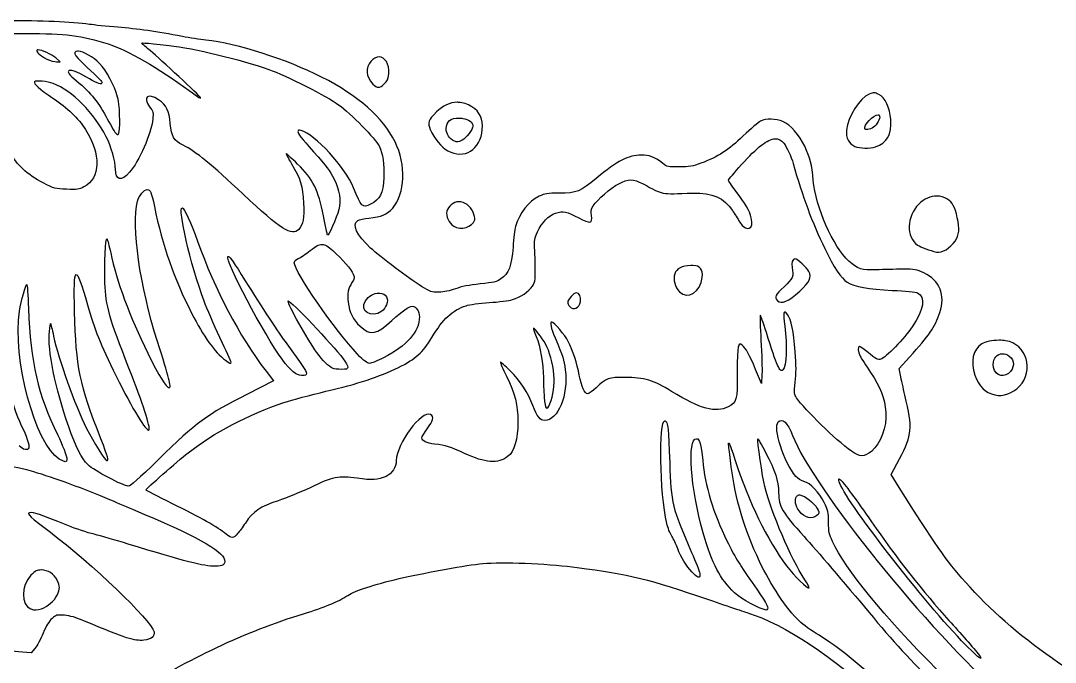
# Model space of a CAD drawing. Extents: x 61 to 2916, y 182 to 2969.
# Drawn here: x 1449 to 2087, y 1071 to 1467 of the extents above; entities that cross this region are included whole.
import ezdxf

# ---------------------------------------------------------------- set-up
doc = ezdxf.new("R2010")
doc.units = 0
doc.layers.add('Layer_1', color=7, linetype='CONTINUOUS')

msp = doc.modelspace()

# ---------------------------------------------------------------- linework, layer by layer
at = {"layer": 'Layer_1', "color": 7}
for points in [[(1459.372483, 1448.929285), (1459.372483, 1448.933027)], [(1464.817344, 1443.261024), (1464.817344, 1443.25252)], [(1470.817373, 1441.515217), (1473.06738, 1441.543564), (1470.281198, 1444.005972)], [(1484.247059, 1448.107518), (1484.247059, 1448.108227)], [(1975.296514, 1422.402984), (1975.296514, 1422.403097)], [(1717.907978, 1416.543356), (1717.907978, 1416.543725)], [(1914.146183, 1394.058422), (1914.144908, 1394.056835)], [(1576.898765, 1321.452968), (1576.898765, 1321.453082)], [(1863.478802, 1315.790264), (1863.478802, 1315.78998)], [(1669.682027, 1298.879905), (1669.682226, 1298.88257)], [(1613.768806, 1293.992932), (1613.768947, 1293.992932)], [(1671.44008, 1287.632789), (1671.448584, 1287.632789)], [(1991.540588, 1248.12618), (1990.689568, 1252.403532), (1997.058725, 1259.376215)], [(1906.070621, 1248.736538), (1905.821455, 1243.111534), (1902.146155, 1251.736566)], [(1600.041877, 1250.613022), (1604.585857, 1244.615942), (1588.298187, 1236.362987)], [(1846.211078, 1220.069591), (1846.211106, 1220.069392)], [(1990.753999, 1178.975064), (1985.851152, 1186.850103), (1990.928274, 1196.611889)], [(1953.597857, 1184.144), (1953.597744, 1184.144)], [(1928.860932, 1174.311916), (1928.86079, 1174.308996)], [(1461.415617, 1127.983313), (1461.411592, 1127.983228)], [(1454.923663, 1103.990485), (1454.932167, 1103.990485)], [(1457.487438, 1079.593293), (1455.180341, 1076.795404), (1449.871685, 1077.199739)]]:
    msp.add_lwpolyline(points, dxfattribs=at)
for points in [[(1669.79068, 1444.514991)], [(1719.078435, 1406.852352)], [(1977.69449, 1408.879669)], [(1914.144908, 1394.056835)], [(1526.805344, 1362.733958)], [(1718.937751, 1355.231024)], [(2013.842488, 1358.727599)], [(1634.546427, 1328.89303)], [(1926.427693, 1319.983824)], [(1452.412981, 1304.233802)], [(1791.482912, 1298.983767)], [(1765.11127, 1277.233604)], [(2052.327006, 1269.708616)], [(2054.429101, 1261.433749)], [(1865.711177, 1208.983398)], [(1928.86079, 1174.308996)]]:
    msp.add_lwpolyline(points, close=True, dxfattribs=at)
for points in [[(1491.064914, 1464.636645), (1480.115833, 1466.171695), (1460.916066, 1466.916444), (1440.362127, 1466.836847)], [(1508.689945, 1462.874453), (1501.883685, 1463.438833), (1493.952264, 1464.231884), (1491.064914, 1464.636645)], [(1548.44008, 1457.135128), (1532.504786, 1460.177733), (1520.767332, 1461.87297), (1508.689945, 1462.874453)], [(1390.562688, 1455.693224), (1414.129185, 1458.090775), (1430.759366, 1459.002088), (1451.687876, 1459.038995)], [(1451.687876, 1459.038995), (1476.463608, 1459.083216), (1486.304621, 1457.841694), (1502.688046, 1452.602402)], [(1562.927433, 1454.93056), (1559.290599, 1455.316669), (1552.771432, 1456.308032), (1548.44008, 1457.135128)], [(1502.688046, 1452.602402), (1514.247229, 1448.906324), (1534.140835, 1437.451683), (1552.563199, 1423.886982)], [(1523.370281, 1452.791417), (1522.639479, 1453.472868), (1523.811807, 1453.390266), (1540.188174, 1451.610755)], [(1528.81656, 1448.228388), (1526.201903, 1450.382697), (1523.751259, 1452.436206), (1523.370281, 1452.791417)], [(1540.188174, 1451.610755), (1555.442329, 1449.953332), (1584.149783, 1443.073994), (1601.688358, 1436.872904)], [(1634.315346, 1432.128769), (1612.762078, 1443.084964), (1582.024501, 1452.903244), (1562.927433, 1454.93056)], [(1458.719152, 1448.76153), (1457.829354, 1447.871732), (1460.904075, 1445.099213), (1464.817344, 1443.261024)], [(1459.372483, 1448.933027), (1459.063336, 1448.933027), (1458.837669, 1448.879735), (1458.719152, 1448.76153)], [(1470.281198, 1444.005972), (1467.807621, 1446.192596), (1461.536402, 1448.917351), (1459.372483, 1448.929285)], [(1464.817344, 1443.25252), (1466.879867, 1442.283891), (1469.579734, 1441.486871), (1470.817373, 1441.515217)], [(1483.710969, 1448.08555), (1480.127087, 1447.554392), (1481.398118, 1445.822418), (1493.91513, 1434.184177)], [(1484.247059, 1448.108227), (1484.052318, 1448.116731), (1483.872885, 1448.107774), (1483.710969, 1448.08555)], [(1497.350137, 1440.540153), (1493.580556, 1444.330001), (1487.169078, 1447.982198), (1484.247059, 1448.107518)], [(1559.597394, 1419.510049), (1559.210775, 1420.517145), (1534.743001, 1443.345724), (1528.81656, 1448.228388)], [(1669.79068, 1444.514962), (1668.165657, 1444.529136), (1666.405025, 1443.694386), (1664.77062, 1441.832897)], [(1675.765791, 1434.111638), (1676.284732, 1440.368004), (1673.365576, 1444.487041), (1669.79068, 1444.514991)], [(1508.430291, 1419.733448), (1506.445721, 1427.260023), (1501.704733, 1436.162908), (1497.350137, 1440.540153)], [(1601.688358, 1436.872904), (1612.307286, 1433.118404), (1637.814557, 1420.224495), (1644.858957, 1415.04955)], [(1664.77062, 1441.832897), (1661.109918, 1437.66363), (1661.571258, 1432.598046), (1666.049446, 1427.79668)], [(1468.781184, 1428.105742), (1465.042274, 1429.525365), (1458.170391, 1430.209793), (1457.216246, 1429.255648)], [(1479.35008, 1436.23349), (1476.934699, 1436.23349), (1477.797199, 1434.206089), (1481.480011, 1431.223692)], [(1491.054227, 1431.049389), (1484.932507, 1434.631259), (1481.313957, 1436.23349), (1479.35008, 1436.23349)], [(1481.480011, 1431.223692), (1490.752138, 1423.714437), (1496.200004, 1417.301938), (1501.129468, 1408.096709)], [(1498.942475, 1428.746657), (1498.942475, 1427.237516), (1496.200542, 1428.038136), (1491.054227, 1431.049389)], [(1493.91513, 1434.184177), (1496.679996, 1431.6134), (1498.942475, 1429.166441), (1498.942475, 1428.746657)], [(1679.633337, 1392.210114), (1672.116457, 1407.360237), (1657.209179, 1420.49135), (1634.315346, 1432.128769)], [(1673.045543, 1427.858192), (1675.041679, 1429.641785), (1675.478187, 1430.645139), (1675.765791, 1434.111638)], [(1457.216246, 1429.255648), (1456.295522, 1428.334952), (1460.533558, 1424.550433), (1468.467756, 1419.206826)], [(1501.494203, 1395.31511), (1494.091531, 1409.88668), (1480.270634, 1423.740147), (1468.781184, 1428.105742)], [(1552.563199, 1423.886982), (1558.991118, 1419.154243), (1559.967373, 1418.546805), (1559.597394, 1419.510049)], [(1666.049446, 1427.79668), (1668.487476, 1425.183667), (1670.066605, 1425.196479), (1673.045543, 1427.858192)], [(1468.467756, 1419.206826), (1477.707879, 1412.983313), (1484.117912, 1406.823014), (1488.653331, 1399.807867)], [(1509.766207, 1405.927234), (1509.732475, 1411.814529), (1509.277569, 1416.520055), (1508.430291, 1419.733448)], [(1533.808812, 1418.075969), (1527.11024, 1422.616774), (1523.733202, 1419.995597), (1528.249629, 1413.760519)], [(1540.986554, 1403.51826), (1540.26624, 1411.42105), (1538.579196, 1414.842195), (1533.808812, 1418.075969)], [(1972.273015, 1421.553495), (1966.336455, 1419.178026), (1958.990107, 1407.565353), (1958.222256, 1399.34202)], [(1975.296514, 1422.403097), (1974.525942, 1422.417271), (1973.714607, 1422.13012), (1972.273015, 1421.553495)], [(1978.075326, 1421.44643), (1976.796443, 1422.073739), (1976.067058, 1422.388754), (1975.296514, 1422.402984)], [(1985.529901, 1405.864844), (1985.054869, 1413.268423), (1982.081544, 1419.482326), (1978.075326, 1421.44643)], [(1528.249629, 1413.760519), (1530.437019, 1410.739287), (1530.590544, 1410.150615), (1530.181786, 1406.291261)], [(1644.858957, 1415.04955), (1652.293661, 1409.588333), (1667.77439, 1393.828929), (1669.781836, 1389.678399)], [(1717.907978, 1416.543725), (1713.516559, 1416.477677), (1709.155386, 1414.493135), (1705.251698, 1410.650648)], [(1718.786919, 1416.532017), (1718.493957, 1416.546191), (1718.200712, 1416.549025), (1717.907978, 1416.543356)], [(1727.111648, 1413.788355), (1724.41042, 1415.501365), (1721.598755, 1416.410354), (1718.786919, 1416.532017)], [(1733.498351, 1399.75656), (1734.015109, 1406.194344), (1731.956866, 1410.71559), (1727.111648, 1413.788355)], [(1501.129468, 1408.096709), (1503.776752, 1403.153582), (1506.452553, 1398.510162), (1507.07527, 1397.778311)], [(1507.07527, 1397.778311), (1509.295938, 1395.168473), (1509.817288, 1396.750579), (1509.766207, 1405.927234)], [(1530.181786, 1406.291261), (1529.221405, 1397.221188), (1521.635671, 1379.862217), (1515.792626, 1373.362921)], [(1705.251698, 1410.650648), (1700.065726, 1405.54569), (1699.528587, 1404.011632), (1701.426984, 1399.719964)], [(1711.193134, 1400.335283), (1711.193134, 1404.7053), (1714.018775, 1406.999726), (1719.078435, 1406.852352)], [(1719.078435, 1406.852267), (1719.801215, 1406.832425), (1720.568925, 1406.761558), (1721.381167, 1406.639952)], [(1721.381167, 1406.639952), (1725.055446, 1406.088923), (1727.693205, 1404.085814), (1727.693205, 1401.846976)], [(1905.215604, 1404.998261), (1903.895534, 1404.32333), (1899.09207, 1400.188873), (1894.541287, 1395.810721)], [(1918.941257, 1404.664282), (1914.800932, 1406.539151), (1908.527926, 1406.691996), (1905.215604, 1404.998261)], [(1932.397362, 1389.40939), (1929.029254, 1396.5102), (1923.76221, 1402.48072), (1918.941257, 1404.664282)], [(1969.579243, 1400.216539), (1968.266061, 1402.341283), (1975.000094, 1409.058904), (1977.69449, 1408.879669)], [(1978.387337, 1408.58957), (1979.384001, 1407.593189), (1977.923899, 1403.943146), (1975.696399, 1401.864437)], [(1976.018671, 1389.086466), (1983.209623, 1391.494279), (1986.122344, 1396.631778), (1985.529901, 1405.864844)], [(1977.69449, 1408.879669), (1977.973137, 1408.859826), (1978.20847, 1408.76855), (1978.387337, 1408.58957)], [(1488.653331, 1399.807867), (1498.400574, 1384.729574), (1497.988387, 1369.681016), (1487.68215, 1364.36431)], [(1548.972882, 1390.053395), (1543.089556, 1393.001436), (1541.737454, 1395.280243), (1540.986554, 1403.51826)], [(1621.750938, 1399.135487), (1620.206363, 1399.512723), (1619.688415, 1399.362543), (1619.688415, 1398.53488)], [(1619.688415, 1398.53488), (1619.688415, 1397.121493), (1621.511693, 1394.770091), (1629.431179, 1385.97668)], [(1654.080145, 1363.800384), (1649.002428, 1376.408389), (1630.066964, 1397.104712), (1621.750938, 1399.135487)], [(1701.426984, 1399.719964), (1703.901609, 1394.125774), (1708.092788, 1389.07286), (1712.221462, 1386.704705)], [(1715.98319, 1392.71953), (1713.314902, 1393.797492), (1711.193134, 1397.171241), (1711.193134, 1400.335283)], [(1712.221462, 1386.704705), (1722.194627, 1380.984683), (1732.499135, 1387.306133), (1733.498351, 1399.75656)], [(1727.693205, 1401.846976), (1727.693205, 1399.822494), (1723.578761, 1394.473557), (1720.994406, 1393.136961)], [(1958.222256, 1399.34202), (1957.77404, 1394.542921), (1959.613192, 1390.990532), (1963.396067, 1389.345837)], [(1975.696399, 1401.864437), (1973.662251, 1399.964992), (1970.294653, 1399.058838), (1969.579243, 1400.216539)], [(1507.18806, 1375.308203), (1507.18806, 1379.858702), (1504.438559, 1389.519091), (1501.494203, 1395.31511)], [(1678.192001, 1351.280848), (1685.988406, 1360.13801), (1686.622235, 1378.123865), (1679.633337, 1392.210114)], [(1720.994406, 1393.136961), (1718.494865, 1391.844415), (1718.2095, 1391.820037), (1715.98319, 1392.71953)], [(1894.541287, 1395.810721), (1885.470364, 1387.08452), (1878.737832, 1382.744579), (1868.398146, 1378.959153)], [(1893.44643, 1378.084265), (1903.073229, 1388.810796), (1909.494742, 1393.893729), (1914.146183, 1394.058422)], [(1914.144908, 1394.056835), (1916.259248, 1394.131953), (1918.008315, 1393.190649), (1919.52528, 1391.301494)], [(1585.938308, 1359.889212), (1566.265834, 1378.39979), (1556.779492, 1386.141005), (1548.972882, 1390.053395)], [(1629.431179, 1385.97668), (1637.65593, 1376.844585), (1639.333677, 1374.601778), (1642.091824, 1369.041632)], [(1669.781836, 1389.678399), (1672.202914, 1384.673249), (1673.163295, 1378.309705), (1672.717404, 1370.226631)], [(1919.52528, 1391.301494), (1921.432379, 1388.926677), (1924.089499, 1383.199144), (1925.311462, 1378.829779)], [(1937.688386, 1368.377075), (1936.813073, 1378.337485), (1935.871515, 1382.084331), (1932.397362, 1389.40939)], [(1963.396067, 1389.345837), (1966.354001, 1388.060633), (1972.569718, 1387.932025), (1976.018671, 1389.086466)], [(1462.567337, 1366.791625), (1453.214366, 1371.527737), (1444.747224, 1379.351384), (1443.429082, 1384.476694)], [(1612.406641, 1384.945433), (1612.254987, 1384.794062), (1613.804437, 1381.916094), (1615.849074, 1378.549942)], [(1619.528739, 1378.473746), (1615.763524, 1382.1855), (1612.556877, 1385.095726), (1612.406641, 1384.945433)], [(1831.565977, 1383.970368), (1823.439617, 1383.889864), (1817.00994, 1380.557643), (1803.845209, 1369.603177)], [(1844.582654, 1379.071944), (1839.516531, 1382.903801), (1836.550433, 1384.018586), (1831.565977, 1383.970368)], [(1855.082668, 1376.666626), (1848.018709, 1376.602279), (1847.772774, 1376.658122), (1844.582654, 1379.071944)], [(1868.398146, 1378.959153), (1863.310508, 1377.096444), (1861.132955, 1376.723319), (1855.082668, 1376.666626)], [(1515.792626, 1373.362921), (1510.574254, 1367.559249), (1507.18806, 1368.325314), (1507.18806, 1375.308203)], [(1615.849074, 1378.549942), (1621.248212, 1369.660153), (1622.745646, 1364.76513), (1623.228955, 1354.410732)], [(1635.483932, 1346.595703), (1632.368052, 1362.402927), (1628.995124, 1369.141525), (1619.528739, 1378.473746)], [(1885.326817, 1368.668223), (1885.460612, 1369.02108), (1889.115078, 1373.258294), (1893.44643, 1378.084265)], [(1925.311462, 1378.829779), (1930.965209, 1358.617586), (1937.014277, 1342.291677), (1944.751467, 1326.360351)], [(1477.032721, 1362.889212), (1470.044136, 1363.14178), (1469.46632, 1363.298196), (1462.567337, 1366.791625)], [(1642.091824, 1369.041632), (1645.454008, 1362.263944), (1646.41762, 1355.983795), (1644.959984, 1350.351563)], [(1672.717404, 1370.226631), (1672.151607, 1359.972296), (1670.54294, 1356.736566), (1664.458609, 1353.616774)], [(1803.845209, 1369.603177), (1794.145276, 1361.531498), (1791.551851, 1360.482987), (1781.081459, 1360.482987)], [(1801.943212, 1352.608941), (1804.392099, 1356.571277), (1812.539321, 1363.648248), (1817.737199, 1366.328669)], [(1817.737199, 1366.328669), (1823.693631, 1369.401123), (1826.707379, 1369.415069), (1832.40186, 1366.394716)], [(1832.40186, 1366.394716), (1845.86987, 1359.251103), (1842.672295, 1359.853949), (1863.446316, 1360.536846)], [(1889.878053, 1361.820009), (1887.241257, 1365.233812), (1885.193531, 1368.315251), (1885.326817, 1368.668223)], [(1959.746109, 1318.605926), (1949.846617, 1327.691249), (1939.140325, 1351.848516), (1937.688386, 1368.377075)], [(1487.68215, 1364.36431), (1484.698733, 1362.82427), (1483.479605, 1362.656799), (1477.032721, 1362.889212)], [(1520.827313, 1355.608941), (1521.669177, 1358.998365), (1524.802916, 1362.733958), (1526.805344, 1362.733958)], [(1526.805344, 1362.733958), (1528.675338, 1362.733958), (1529.309988, 1361.208149), (1531.172016, 1352.233944)], [(1620.215746, 1338.164051), (1616.114284, 1333.664915), (1609.050098, 1338.141374), (1585.938308, 1359.889212)], [(1664.458609, 1353.616774), (1659.637967, 1351.144926), (1658.876636, 1351.891178), (1654.080145, 1363.800384)], [(1781.081459, 1360.482987), (1773.577816, 1360.474483), (1772.13543, 1360.257632), (1768.599454, 1358.584591)], [(1863.446316, 1360.536846), (1875.259456, 1360.925193), (1882.847685, 1357.578827), (1887.819981, 1349.787722)], [(1899.471346, 1345.318549), (1898.354209, 1349.755634), (1895.795735, 1354.157909), (1889.878053, 1361.820009)], [(1533.104174, 1268.983682), (1522.110278, 1303.306247), (1516.924816, 1339.896989), (1520.827313, 1355.608941)], [(1623.228955, 1354.410732), (1623.667193, 1345.025446), (1622.951159, 1341.164873), (1620.215746, 1338.164051)], [(1718.937751, 1355.231024), (1715.958812, 1355.231024), (1712.222738, 1352.219913), (1711.579838, 1349.292508)], [(1727.788365, 1348.819404), (1726.084199, 1352.672522), (1722.557463, 1355.231024), (1718.937751, 1355.231024)], [(1768.599454, 1358.584591), (1762.11606, 1355.517466), (1756.415513, 1348.207714), (1753.989105, 1339.850585)], [(2002.832689, 1353.695832), (1995.267336, 1346.130422), (1994.895571, 1333.404836), (2002.095877, 1328.487277)], [(2013.842488, 1358.727599), (2010.040451, 1358.785426), (2006.219251, 1357.082394), (2002.832689, 1353.695832)], [(2020.569123, 1356.70462), (2018.398911, 1358.023414), (2016.123789, 1358.69296), (2013.842488, 1358.727599)], [(2026.567649, 1345.333006), (2024.976898, 1352.230032), (2023.582928, 1354.873178), (2020.569123, 1356.70462)], [(1531.172016, 1352.233944), (1536.251491, 1327.752138), (1543.108378, 1308.121333), (1554.148196, 1286.446118)], [(1561.845984, 1293.86268), (1553.413198, 1316.745684), (1545.314448, 1351.483923), (1548.413293, 1351.483923)], [(1548.413293, 1351.483923), (1549.491879, 1351.483923), (1553.865666, 1341.868378), (1557.794185, 1330.858863)], [(1644.959984, 1350.351563), (1643.652953, 1345.300237), (1638.392798, 1333.443302), (1637.972646, 1334.601514)], [(1663.565438, 1345.113802), (1671.128013, 1345.783092), (1674.665095, 1347.274036), (1678.192001, 1351.280848)], [(1711.579838, 1349.292508), (1710.912872, 1346.255743), (1712.875842, 1342.065698), (1715.835193, 1340.208999)], [(1728.848951, 1344.082073), (1729.086495, 1344.830648), (1728.609706, 1346.962989), (1727.788365, 1348.819404)], [(1767.554458, 1336.577665), (1770.370943, 1342.608109), (1774.283106, 1346.647095), (1778.741508, 1348.127919)], [(1778.741508, 1348.127919), (1783.385211, 1349.670282), (1785.669801, 1349.214583), (1793.014958, 1345.283229)], [(1800.854875, 1346.641114), (1800.444701, 1349.376584), (1800.654465, 1350.52357), (1801.943212, 1352.608941)], [(1887.819981, 1349.787722), (1889.057562, 1347.848592), (1891.08264, 1344.653737), (1892.319995, 1342.687593)], [(1637.972646, 1334.601514), (1637.822976, 1335.014041), (1636.70306, 1340.411932), (1635.483932, 1346.595703)], [(1664.580585, 1326.649429), (1655.837433, 1334.639413), (1652.81844, 1341.053584), (1656.627933, 1343.544934)], [(1656.627933, 1343.544934), (1657.556282, 1344.152145), (1660.678087, 1344.858711), (1663.565438, 1345.113802)], [(1715.835193, 1340.208999), (1720.314288, 1337.399034), (1727.396729, 1339.506912), (1728.848951, 1344.082073)], [(1793.014958, 1345.283229), (1800.115512, 1341.483035), (1801.589958, 1341.738862), (1800.854875, 1346.641114)], [(1892.319995, 1342.687593), (1896.419132, 1336.175853), (1901.319853, 1337.978494), (1899.471346, 1345.318549)], [(2025.288823, 1330.970179), (2027.792985, 1334.655514), (2028.137481, 1338.527879), (2026.567649, 1345.333006)], [(1753.989105, 1339.850585), (1753.510021, 1338.200873), (1752.812582, 1332.52734), (1752.439315, 1327.244168)], [(1765.815653, 1324.861782), (1765.607306, 1331.655315), (1765.771432, 1332.75998), (1767.554458, 1336.577665)], [(1500.635813, 1305.105345), (1500.212599, 1316.446515), (1501.018463, 1333.233594), (1501.938053, 1332.243138)], [(1501.938053, 1332.243138), (1502.262054, 1331.894248), (1503.27876, 1328.064885), (1504.198322, 1323.733845)], [(1557.794185, 1330.858863), (1568.514027, 1300.818355), (1583.354861, 1272.630323), (1600.041877, 1250.613022)], [(1627.380363, 1325.145956), (1630.653993, 1327.654937), (1632.643297, 1328.906693), (1634.546427, 1328.89303)], [(1634.546427, 1328.89303), (1636.449472, 1328.878856), (1638.265607, 1327.599945), (1641.192416, 1325.046347)], [(2002.095877, 1328.487277), (2004.019502, 1327.173727), (2009.589769, 1325.113698), (2013.819102, 1324.151361)], [(2013.819102, 1324.151361), (2017.038929, 1323.418688), (2022.271617, 1326.530288), (2025.288823, 1330.970179)], [(1504.198322, 1323.733845), (1507.995597, 1305.851171), (1515.752799, 1284.897291), (1527.104145, 1261.858636)], [(1576.569123, 1321.362259), (1576.656714, 1321.44985), (1576.76358, 1321.484433), (1576.898765, 1321.452968)], [(1576.898765, 1321.453082), (1577.844888, 1321.233396), (1580.189771, 1317.77027), (1587.211295, 1306.483781)], [(1619.906683, 1320.131793), (1621.262215, 1320.778377), (1624.625618, 1323.034677), (1627.380363, 1325.145956)], [(1641.192416, 1325.046347), (1647.119679, 1319.875086), (1652.623189, 1313.584137), (1653.907288, 1310.510635)], [(1695.985496, 1302.968696), (1688.323113, 1307.746194), (1670.839275, 1320.92989), (1664.580585, 1326.649429)], [(1752.439315, 1327.244168), (1751.607315, 1315.472499), (1749.815729, 1310.738484), (1744.983238, 1307.540484)], [(1764.446005, 1303.21276), (1766.465469, 1306.212675), (1766.412433, 1305.383992), (1765.815653, 1324.861782)], [(1944.751467, 1326.360351), (1950.468427, 1314.589674), (1954.910245, 1307.909471), (1958.554732, 1305.602005)], [(1481.926781, 1287.388045), (1481.141837, 1316.772103), (1482.534502, 1317.497123), (1489.921896, 1291.555526)], [(1610.021874, 1258.001691), (1599.012671, 1272.904293), (1574.51346, 1319.306568), (1576.569123, 1321.362259)], [(1617.44283, 1317.530203), (1617.44283, 1318.404694), (1618.396408, 1319.41179), (1619.906683, 1320.131793)], [(1656.343362, 1261.297658), (1643.203547, 1275.063251), (1617.44283, 1312.301399), (1617.44283, 1317.530203)], [(1862.182344, 1315.781476), (1856.528087, 1315.681413), (1853.326089, 1314.03961), (1852.214054, 1310.670594)], [(1863.478802, 1315.78998), (1863.089462, 1315.78998), (1862.660238, 1315.790122), (1862.182344, 1315.781476)], [(1868.088602, 1313.987027), (1866.930305, 1315.413765), (1866.203557, 1315.769032), (1863.478802, 1315.790264)], [(1926.427693, 1319.983824), (1924.849612, 1319.983824), (1924.082951, 1317.62987), (1924.665501, 1314.572723)], [(1934.982368, 1312.185008), (1933.871467, 1314.526433), (1927.88496, 1319.983824), (1926.427693, 1319.983824)], [(1976.691448, 1313.202111), (1967.487636, 1312.844944), (1965.243327, 1313.560836), (1959.746109, 1318.605926)], [(1653.907288, 1310.510635), (1654.861149, 1308.22732), (1654.800771, 1307.84107), (1653.085493, 1305.313409)], [(1852.214054, 1310.670594), (1851.073984, 1307.215462), (1852.358055, 1302.453724), (1855.196508, 1299.615413)], [(1869.179944, 1308.496783), (1869.527189, 1311.429205), (1869.320259, 1312.468502), (1868.088602, 1313.987027)], [(1924.665501, 1314.572723), (1925.706358, 1309.110003), (1925.211427, 1307.941275), (1919.649863, 1302.722081)], [(1929.311982, 1300.067739), (1935.474238, 1305.826113), (1936.728544, 1308.50557), (1934.982368, 1312.185008)], [(1992.816494, 1313.543432), (1988.279062, 1313.523589), (1981.022772, 1313.369384), (1976.691448, 1313.202111)], [(2006.022073, 1311.2407), (2001.389482, 1313.426502), (2000.52786, 1313.574556), (1992.816494, 1313.543432)], [(2015.791171, 1286.889004), (2019.449293, 1297.520972), (2015.791171, 1306.633791), (2006.022073, 1311.2407)], [(1447.977483, 1287.73376), (1448.996797, 1294.147166), (1451.708598, 1304.233802), (1452.412981, 1304.233802)], [(1452.412981, 1304.233774), (1452.71884, 1304.233774), (1453.207024, 1297.568055), (1453.496981, 1289.42123)], [(1515.480616, 1252.483611), (1503.412924, 1283.081978), (1501.159912, 1291.065018), (1500.635813, 1305.105345)], [(1587.211295, 1306.483781), (1597.341188, 1290.20093), (1607.852853, 1274.198369), (1612.800714, 1267.526187)], [(1653.085493, 1305.313409), (1650.770459, 1301.900145), (1650.114067, 1298.522002), (1650.738824, 1293.206429)], [(1706.677388, 1299.412026), (1702.08984, 1299.35505), (1701.431718, 1299.572751), (1695.985496, 1302.968696)], [(1732.099846, 1304.480389), (1725.348549, 1303.781391), (1720.638685, 1302.846891), (1716.935776, 1301.470099)], [(1744.983238, 1307.540484), (1742.320873, 1305.778717), (1740.53609, 1305.353774), (1732.099846, 1304.480389)], [(1752.104712, 1294.808973), (1757.065981, 1296.309355), (1762.112233, 1299.746005), (1764.446005, 1303.21276)], [(1855.196508, 1299.615413), (1860.313938, 1294.497699), (1868.108189, 1299.447885), (1869.179944, 1308.496783)], [(1919.649863, 1302.722081), (1914.290637, 1297.692553), (1913.586764, 1296.197642), (1915.621507, 1294.162983)], [(1958.554732, 1305.602005), (1963.034932, 1302.765139), (1971.916982, 1301.154205), (1986.482033, 1300.538008)], [(1661.401236, 1294.119131), (1663.349692, 1297.092655), (1666.780503, 1298.801839), (1669.682027, 1298.879905)], [(1669.682226, 1298.88257), (1669.875266, 1298.891074), (1670.065868, 1298.882796), (1670.253522, 1298.874066)], [(1670.253522, 1298.874066), (1672.058999, 1298.78364), (1673.593255, 1298.014769), (1674.328735, 1296.473142)], [(1674.328735, 1296.473142), (1675.179075, 1294.680194), (1675.179982, 1293.915489), (1674.328735, 1291.678692)], [(1716.935776, 1301.470099), (1713.280177, 1300.110655), (1710.004479, 1299.451712), (1706.677388, 1299.412026)], [(1791.482912, 1298.983767), (1789.864636, 1298.983767), (1786.19339, 1294.950337), (1786.19339, 1293.172753)], [(1794.056693, 1293.682509), (1794.649958, 1296.383368), (1793.387261, 1298.983767), (1791.482912, 1298.983767)], [(1915.621507, 1294.162983), (1918.059849, 1291.724868), (1922.373853, 1293.584345), (1929.311982, 1300.067739)], [(1986.482033, 1300.538008), (1994.466121, 1300.200032), (2001.089915, 1299.57791), (2002.027024, 1299.076092)], [(2002.027024, 1299.076092), (2007.162001, 1296.327922), (2005.985477, 1288.757183), (1998.73701, 1277.923701)], [(1489.921896, 1291.555526), (1494.364962, 1275.953587), (1497.570106, 1267.97446), (1507.580688, 1247.6086)], [(1571.618002, 1271.353822), (1567.864919, 1279.331673), (1563.468257, 1289.460773), (1561.845984, 1293.86268)], [(1613.692837, 1293.8889), (1613.692837, 1293.95183), (1613.718349, 1293.986979), (1613.768806, 1293.992932)], [(1631.446817, 1262.157352), (1625.229824, 1270.850103), (1613.692837, 1291.469551), (1613.692837, 1293.8889)], [(1613.768947, 1293.992932), (1615.347255, 1294.173783), (1640.708371, 1267.535939), (1647.630427, 1258.325381)], [(1650.738824, 1293.206429), (1651.464524, 1287.03309), (1653.874888, 1282.159326), (1658.064536, 1278.392382)], [(1671.448584, 1287.632789), (1665.048217, 1282.905748), (1657.322423, 1287.893861), (1661.401236, 1294.119131)], [(1674.328735, 1291.678692), (1673.771385, 1290.215131), (1672.471044, 1288.394263), (1671.44008, 1287.632789)], [(1677.740412, 1282.014958), (1684.268281, 1287.939669), (1688.300662, 1290.732314), (1690.351252, 1290.732314)], [(1690.351252, 1290.732314), (1692.686468, 1290.740818), (1694.693092, 1287.714683), (1694.693092, 1284.193191)], [(1702.390653, 1271.40357), (1709.283711, 1282.948268), (1714.934737, 1288.21653), (1723.480058, 1291.064819)], [(1723.480058, 1291.064819), (1725.514206, 1291.742812), (1731.843111, 1292.591451), (1737.730094, 1292.974923)], [(1737.730094, 1292.974923), (1743.55477, 1293.354483), (1750.023537, 1294.179651), (1752.104712, 1294.808973)], [(1786.19339, 1293.172753), (1786.19339, 1292.515057), (1786.751221, 1291.35917), (1787.434118, 1290.604811)], [(1787.434118, 1290.604811), (1789.850604, 1287.934283), (1793.128882, 1289.457825), (1794.056693, 1293.682509)], [(1472.506317, 1196.442943), (1457.714238, 1205.398184), (1443.373352, 1258.768976), (1447.977483, 1287.73376)], [(1453.496981, 1289.42123), (1454.687309, 1255.981093), (1459.276417, 1236.087203), (1471.536638, 1211.23349)], [(1498.1075, 1208.983483), (1484.911332, 1242.856217), (1482.849744, 1252.843244), (1481.926781, 1287.388045)], [(1554.148196, 1286.446118), (1561.514329, 1271.983455), (1568.371699, 1262.414171), (1574.990079, 1257.365992)], [(1694.693092, 1284.193191), (1694.693092, 1275.163994), (1686.817458, 1266.151749), (1672.582644, 1258.887974)], [(1904.926554, 1285.218542), (1904.72416, 1285.016148), (1904.954901, 1277.990542), (1905.439258, 1269.6062)], [(1908.770317, 1274.473926), (1906.858343, 1280.58547), (1905.127871, 1285.419775), (1904.926554, 1285.218542)], [(1921.822088, 1285.659473), (1919.425387, 1289.025625), (1918.968412, 1287.048992), (1920.134589, 1278.361655)], [(1926.568178, 1262.56472), (1925.578855, 1275.401453), (1924.139673, 1282.404666), (1921.822088, 1285.659473)], [(1997.058725, 1259.376215), (2009.329066, 1272.812223), (2012.601618, 1277.618011), (2015.791171, 1286.889004)], [(1466.38179, 1275.11847), (1466.661571, 1277.959927), (1466.998526, 1280.178045), (1467.128863, 1280.047707)], [(1467.128863, 1280.047707), (1467.259258, 1279.917313), (1468.085956, 1276.445457), (1468.967279, 1272.33379)], [(1658.064536, 1278.392382), (1664.596175, 1272.519857), (1667.96023, 1273.139144), (1677.740412, 1282.014958)], [(1765.11127, 1277.233604), (1764.823552, 1277.233604), (1765.5738, 1274.888041), (1766.778302, 1272.021695)], [(1772.495545, 1267.483583), (1770.298121, 1271.204946), (1765.732031, 1277.233604), (1765.11127, 1277.233604)], [(1776.369922, 1280.986658), (1775.038202, 1280.986658), (1775.768635, 1277.50318), (1778.413368, 1271.236609)], [(1786.518354, 1269.070082), (1784.744144, 1272.592764), (1777.59506, 1280.986658), (1776.369922, 1280.986658)], [(1920.134589, 1278.361655), (1921.744078, 1266.369932), (1921.192766, 1253.68386), (1918.965635, 1251.456729)], [(1998.73701, 1277.923701), (1994.168057, 1271.094479), (1982.183393, 1258.762796), (1979.44934, 1258.07647)], [(1478.310045, 1216.34287), (1469.895089, 1240.493844), (1465.233472, 1263.465233), (1466.38179, 1275.11847)], [(1468.967279, 1272.33379), (1472.107226, 1257.685712), (1481.902403, 1230.313834), (1489.355022, 1215.358508)], [(1578.442716, 1256.164778), (1578.442716, 1256.540087), (1575.371085, 1263.375686), (1571.618002, 1271.353822)], [(1681.746544, 1252.950875), (1692.363204, 1258.149462), (1696.89508, 1262.199758), (1702.390653, 1271.40357)], [(1766.778302, 1272.021695), (1769.218061, 1266.214876), (1771.188911, 1254.979156), (1771.188911, 1246.786749)], [(1778.413368, 1271.236609), (1783.39414, 1259.436225), (1783.884053, 1257.896923), (1784.6741, 1251.54021)], [(1918.965635, 1251.456729), (1917.073446, 1249.56454), (1915.331721, 1253.498077), (1908.770317, 1274.473926)], [(1540.312672, 1240.483583), (1541.825272, 1240.483583), (1540.292829, 1246.542855), (1533.104174, 1268.983682)], [(1612.800714, 1267.526187), (1622.196432, 1254.856557), (1624.942872, 1250.759517), (1624.942872, 1249.40597)], [(1777.665019, 1248.45962), (1777.153081, 1255.149944), (1774.913505, 1263.389463), (1772.495545, 1267.483583)], [(1793.319683, 1248.207733), (1792.004091, 1255.365519), (1789.407123, 1263.335037), (1786.518354, 1269.070082)], [(1893.891754, 1266.677945), (1891.225506, 1268.890677), (1890.821398, 1266.747111), (1890.821398, 1250.385967)], [(1902.146155, 1251.736566), (1898.296694, 1260.770639), (1895.999036, 1264.928964), (1893.891754, 1266.677945)], [(1905.439258, 1269.6062), (1905.922567, 1261.221831), (1906.209519, 1251.830308), (1906.070621, 1248.736538)], [(1966.127937, 1265.985156), (1965.039402, 1265.985156), (1965.337211, 1262.370007), (1966.631882, 1259.866497)], [(1970.724642, 1262.799146), (1968.571466, 1264.552125), (1966.503557, 1265.985156), (1966.127937, 1265.985156)], [(2041.640953, 1267.529022), (2036.296751, 1264.226309), (2034.570531, 1256.35453), (2037.414852, 1248.261846)], [(2052.327006, 1269.708673), (2048.142744, 1269.708673), (2043.833672, 1268.884271), (2041.640953, 1267.529022)], [(2056.387592, 1269.426001), (2055.103578, 1269.618474), (2053.721769, 1269.709183), (2052.327006, 1269.708616)], [(2064.968658, 1241.355069), (2074.288407, 1251.077339), (2069.269935, 1267.494156), (2056.387592, 1269.426001)], [(1527.104145, 1261.858636), (1534.328858, 1247.195563), (1538.476439, 1240.483583), (1540.312672, 1240.483583)], [(1622.033695, 1247.983597), (1618.698128, 1247.983597), (1615.375459, 1250.754925), (1610.021874, 1258.001691)], [(1641.432653, 1252.348766), (1638.515822, 1253.658405), (1635.185642, 1256.929483), (1631.446817, 1262.157352)], [(1647.630427, 1258.325381), (1649.177327, 1256.266854), (1650.442943, 1253.942579), (1650.442943, 1253.158826)], [(1663.901968, 1255.485113), (1662.37151, 1255.485113), (1660.566714, 1256.8733), (1656.343362, 1261.297658)], [(1672.582644, 1258.887974), (1668.913779, 1257.015657), (1665.007455, 1255.485113), (1663.901968, 1255.485113)], [(1926.599076, 1243.884941), (1927.224429, 1249.385815), (1927.216549, 1254.148942), (1926.568178, 1262.56472)], [(1966.631882, 1259.866497), (1967.284363, 1258.604169), (1970.175257, 1254.09823), (1973.056684, 1249.851322)], [(1979.44934, 1258.07647), (1977.269746, 1257.52941), (1977.05332, 1257.646623), (1970.724642, 1262.799146)], [(2048.694197, 1254.869823), (2048.694197, 1258.738021), (2051.35693, 1261.31047), (2054.429101, 1261.433749)], [(2054.429101, 1261.433749), (2055.825536, 1261.490159), (2057.305821, 1261.039562), (2058.659567, 1259.974781)], [(2058.659567, 1259.974781), (2062.199512, 1257.190016), (2061.979742, 1252.400272), (2058.168832, 1249.31356)], [(1527.887842, 1214.434184), (1529.001578, 1215.538565), (1523.993905, 1230.897433), (1515.480616, 1252.483611)], [(1574.990079, 1257.365992), (1577.623416, 1255.357639), (1578.442716, 1255.072331), (1578.442716, 1256.164778)], [(1636.923625, 1238.24378), (1656.67975, 1242.838755), (1670.06292, 1247.230032), (1681.746544, 1252.950875)], [(1646.505438, 1251.786258), (1644.340017, 1251.815455), (1642.057099, 1252.068022), (1641.432653, 1252.348766)], [(1650.442943, 1253.158826), (1650.442943, 1251.934227), (1649.892283, 1251.740875), (1646.505438, 1251.786258)], [(1744.65592, 1256.195534), (1744.471951, 1256.011849), (1746.154574, 1252.14898), (1748.395652, 1247.611548)], [(1750.633952, 1250.945527), (1747.529098, 1254.016876), (1744.840116, 1256.379815), (1744.65592, 1256.195534)], [(1784.6741, 1251.54021), (1786.64135, 1235.707813), (1780.322055, 1220.236467), (1771.888957, 1220.236467)], [(2058.168832, 1249.31356), (2054.00926, 1245.944034), (2048.694197, 1249.060709), (2048.694197, 1254.869823)], [(1507.580688, 1247.6086), (1517.460537, 1227.508376), (1526.379494, 1212.938082), (1527.887842, 1214.434184)], [(1624.942872, 1249.40597), (1624.942872, 1248.253966), (1624.389293, 1247.983597), (1622.033695, 1247.983597)], [(1748.395652, 1247.611548), (1753.674317, 1236.924305), (1755.437189, 1229.856292), (1755.437189, 1219.553797)], [(1764.739023, 1229.459101), (1761.665435, 1237.515756), (1756.950412, 1244.696815), (1750.633952, 1250.945527)], [(1771.188911, 1246.786749), (1771.188911, 1243.859401), (1771.413132, 1238.37494), (1771.679618, 1234.599208)], [(1775.149887, 1230.545964), (1777.26196, 1235.852154), (1778.147506, 1242.156142), (1777.665019, 1248.45962)], [(1798.604868, 1236.736509), (1796.630786, 1236.736509), (1794.62986, 1241.078577), (1793.319683, 1248.207733)], [(1821.821199, 1246.836639), (1811.459913, 1246.865269), (1810.041651, 1246.362203), (1803.677567, 1240.389841)], [(1850.32127, 1238.189638), (1839.360823, 1244.90125), (1833.082687, 1246.805429), (1821.821199, 1246.836639)], [(1890.821398, 1250.385967), (1890.821398, 1232.483167), (1890.52838, 1231.348795), (1885.224202, 1228.673986)], [(1973.056684, 1249.851322), (1979.125651, 1240.90606), (1981.876485, 1233.779539), (1982.478594, 1225.448433)], [(1994.271125, 1235.781911), (1993.237327, 1240.219903), (1992.008362, 1245.77404), (1991.540588, 1248.12618)], [(2037.414852, 1248.261846), (2039.913628, 1241.152504), (2043.760708, 1237.341595), (2049.819215, 1235.974696)], [(1441.975953, 1239.770185), (1443.032202, 1232.704242), (1445.916633, 1223.518515), (1449.051194, 1217.233519)], [(1803.677567, 1240.389841), (1801.536553, 1238.380978), (1799.254287, 1236.736509), (1798.604868, 1236.736509)], [(1927.373985, 1234.181777), (1925.832784, 1236.39757), (1925.797691, 1236.830847), (1926.599076, 1243.884941)], [(2049.819215, 1235.974696), (2054.796018, 1234.851577), (2060.767984, 1236.972721), (2064.968658, 1241.355069)], [(1588.298187, 1236.362987), (1563.335113, 1223.713908), (1557.625126, 1219.505495), (1533.603668, 1196.051789)], [(1611.070526, 1231.297488), (1616.020372, 1232.96228), (1627.653737, 1236.088054), (1636.923625, 1238.24378)], [(1771.679618, 1234.599208), (1772.218798, 1227.00378), (1773.257188, 1225.791398), (1775.149887, 1230.545964)], [(1885.224202, 1228.673986), (1877.38437, 1224.720805), (1868.247314, 1227.212155), (1850.32127, 1238.189638)], [(1961.210492, 1201.328159), (1951.460442, 1208.384408), (1932.537592, 1226.757505), (1927.373985, 1234.181777)], [(1990.928274, 1196.611889), (1998.7905, 1211.729413), (1999.081477, 1215.132898), (1994.271125, 1235.781911)], [(1552.009335, 1200.31888), (1567.794932, 1212.667741), (1589.451466, 1224.026599), (1611.070526, 1231.297488)], [(1701.598197, 1223.904425), (1696.06807, 1226.864088), (1680.445749, 1205.867007), (1680.445749, 1195.474597)], [(1771.888957, 1220.236467), (1769.180983, 1220.236467), (1767.362241, 1222.583079), (1764.739023, 1229.459101)], [(1699.570795, 1215.144605), (1703.15207, 1219.908866), (1703.803899, 1222.724075), (1701.598197, 1223.904425)], [(1755.437189, 1219.553797), (1755.42585, 1208.50403), (1753.289654, 1201.190139), (1749.120756, 1197.910699)], [(1847.344855, 1156.673845), (1842.979118, 1175.693527), (1842.256621, 1220.014627), (1846.211078, 1220.069591)], [(1846.211106, 1220.069392), (1846.274036, 1220.069392), (1846.337815, 1220.060888), (1846.403012, 1220.038778)], [(1846.403012, 1220.038778), (1847.973156, 1219.515501), (1848.462531, 1214.923077), (1849.142252, 1194.358537)], [(1926.967184, 1185.682651), (1919.549432, 1194.498172), (1912.6386, 1215.874075), (1916.090643, 1219.325806)], [(1916.090643, 1219.325806), (1918.715278, 1221.950724), (1921.857351, 1218.982671), (1924.947124, 1210.958614)], [(1982.478594, 1225.448433), (1983.14641, 1216.208026), (1979.497954, 1206.252265), (1973.589939, 1201.19493)], [(1449.051194, 1217.233519), (1452.106385, 1211.108085), (1454.209245, 1204.762683), (1453.659577, 1203.330644)], [(1490.254429, 1192.880406), (1486.228341, 1196.906494), (1482.595476, 1204.042765), (1478.310045, 1216.34287)], [(1489.355022, 1215.358508), (1493.607542, 1206.824525), (1500.779672, 1195.483441), (1501.924844, 1195.483441)], [(1696.195799, 1209.463957), (1696.195799, 1210.119896), (1697.714607, 1212.675394), (1699.570795, 1215.144605)], [(1471.536638, 1211.23349), (1474.35933, 1205.51089), (1477.192397, 1197.989786), (1477.192397, 1196.215887)], [(1501.924844, 1195.483441), (1503.21155, 1195.483441), (1502.803615, 1196.928831), (1498.1075, 1208.983483)], [(1704.07081, 1205.64066), (1699.131141, 1206.194552), (1696.195799, 1207.620298), (1696.195799, 1209.463957)], [(1869.822985, 1150.858211), (1861.939556, 1178.241853), (1859.764922, 1208.983398), (1865.711177, 1208.983398)], [(1865.711177, 1208.983398), (1867.635908, 1208.983398), (1868.594191, 1205.5474), (1869.46562, 1195.533161)], [(1885.526632, 1204.100139), (1884.932176, 1208.573025), (1886.105865, 1206.150133), (1889.341056, 1196.225128)], [(1907.730821, 1179.590383), (1906.362817, 1184.967354), (1903.015345, 1208.299793), (1903.53695, 1208.821426)], [(1903.53695, 1208.821426), (1903.666493, 1208.951253), (1905.785908, 1205.223654), (1908.246445, 1200.539132)], [(1924.947124, 1210.958614), (1937.257746, 1178.987962), (2008.683842, 1090.390181), (2054.691703, 1050.023027)], [(1453.659577, 1203.330644), (1452.951197, 1201.484943), (1450.164023, 1202.105279), (1447.801678, 1204.634358)], [(1525.945253, 1177.361749), (1525.945253, 1178.036964), (1545.153723, 1194.955968), (1552.009335, 1200.31888)], [(1722.608487, 1199.87503), (1713.893908, 1203.956309), (1710.961827, 1204.867933), (1704.07081, 1205.64066)], [(1887.099837, 1191.725114), (1886.453847, 1196.881379), (1885.744872, 1202.450143), (1885.526632, 1204.100139)], [(1908.246445, 1200.539132), (1914.283664, 1189.044891), (1916.210435, 1183.09807), (1916.329462, 1175.600068)], [(1973.589939, 1201.19493), (1969.316442, 1197.537999), (1966.404713, 1197.569123), (1961.210492, 1201.328159)], [(1378.8764, 1188.323103), (1415.23762, 1195.527095), (1432.693026, 1195.610802), (1456.595372, 1188.699602)], [(1477.192397, 1196.215887), (1477.192397, 1194.289144), (1475.965757, 1194.348672), (1472.506317, 1196.442943)], [(1533.603668, 1196.051789), (1521.239217, 1183.979817), (1516.422685, 1179.733391), (1515.09241, 1179.733391)], [(1680.445749, 1195.474597), (1680.445749, 1191.510021), (1677.72998, 1187.275358), (1674.209906, 1185.748046)], [(1749.120756, 1197.910699), (1743.383387, 1193.397617), (1735.135081, 1194.008655), (1722.608487, 1199.87503)], [(1849.142252, 1194.358537), (1849.990665, 1168.690456), (1850.454896, 1166.778311), (1862.596912, 1138.80713)], [(1869.46562, 1195.533161), (1870.791105, 1180.302845), (1876.099251, 1162.693999), (1884.398241, 1145.999329)], [(1889.341056, 1196.225128), (1898.013427, 1169.619911), (1909.026513, 1146.966457), (1921.274744, 1130.541334)], [(1456.595372, 1188.699602), (1468.509992, 1185.254618), (1488.741461, 1177.823203), (1503.438294, 1171.492002)], [(1515.09241, 1179.733391), (1511.934009, 1179.733391), (1493.80713, 1189.328017), (1490.254429, 1192.880406)], [(1904.547674, 1133.22493), (1894.874132, 1153.947105), (1889.630928, 1171.525139), (1887.099837, 1191.725114)], [(1656.278703, 1184.596638), (1645.16578, 1186.204114), (1640.986677, 1185.368259), (1627.195572, 1178.778283)], [(1674.209906, 1185.748046), (1669.081789, 1183.523466), (1665.356741, 1183.283314), (1656.278703, 1184.596638)], [(1931.834853, 1182.687045), (1930.123033, 1183.147931), (1928.001521, 1184.453233), (1926.967184, 1185.682651)], [(1944.501422, 1169.592755), (1941.320656, 1176.052621), (1935.983937, 1181.569936), (1931.834853, 1182.687045)], [(1953.751495, 1182.35831), (1953.432058, 1183.650175), (1953.33517, 1184.173027), (1953.597857, 1184.144)], [(1953.597744, 1184.144), (1953.75535, 1184.126993), (1954.041424, 1183.910425), (1954.486861, 1183.543394)], [(2031.570077, 1081.894579), (2006.804862, 1107.058658), (1956.223853, 1172.359066), (1953.751495, 1182.35831)], [(1954.486861, 1183.543394), (1956.297072, 1182.051487), (1964.576644, 1170.882891), (1973.71302, 1157.608232)], [(1541.975112, 1169.001928), (1533.158174, 1173.30122), (1525.945253, 1177.063317), (1525.945253, 1177.361749)], [(1627.195572, 1178.778283), (1621.626865, 1176.117336), (1612.764091, 1172.507743), (1607.50215, 1170.756777)], [(1932.480899, 1122.002787), (1923.785823, 1135.455746), (1911.954995, 1162.984126), (1907.730821, 1179.590383)], [(1916.329462, 1175.600068), (1916.464109, 1167.083405), (1918.501545, 1163.589977), (1932.070725, 1148.599983)], [(2031.601287, 1120.47488), (2019.722383, 1133.767171), (2012.132142, 1144.6381), (1990.753999, 1178.975064)], [(1503.438294, 1171.492002), (1506.119622, 1170.336908), (1512.532121, 1167.627233), (1517.68833, 1165.471507)], [(1575.366351, 1150.177156), (1570.436886, 1154.295654), (1559.561847, 1160.426474), (1541.975112, 1169.001928)], [(1607.50215, 1170.756777), (1596.358244, 1167.047858), (1592.110372, 1164.144917), (1587.30481, 1156.957934)], [(1929.11143, 1164.241097), (1926.678503, 1167.430934), (1925.936362, 1171.328017), (1927.390228, 1173.276218)], [(1927.390228, 1173.276218), (1927.8944, 1173.951688), (1928.259333, 1174.277928), (1928.860932, 1174.311916)], [(1928.86079, 1174.308996), (1928.94668, 1174.3175), (1929.037956, 1174.3175), (1929.134901, 1174.308996)], [(1929.134901, 1174.308996), (1929.598849, 1174.276114), (1930.198407, 1174.108586), (1931.055266, 1173.825546)], [(1931.055266, 1173.825546), (1934.144756, 1172.805892), (1939.721713, 1167.671908), (1940.789187, 1164.863615)], [(1947.139635, 1157.52237), (1947.073588, 1163.739363), (1946.825527, 1164.872771), (1944.501422, 1169.592755)], [(1454.149093, 1163.309403), (1451.909149, 1163.105874), (1455.006123, 1160.19253), (1466.984126, 1151.237572)], [(1477.857663, 1155.347878), (1459.23058, 1162.935427), (1457.272854, 1163.593123), (1454.149093, 1163.309403)], [(1517.68833, 1165.471507), (1556.40631, 1149.284722), (1572.91154, 1140.203311), (1574.401406, 1134.267261)], [(1939.91033, 1161.560364), (1936.801792, 1159.042907), (1932.205796, 1160.184196), (1929.11143, 1164.241097)], [(1940.789187, 1164.863615), (1941.421371, 1163.201374), (1941.279695, 1162.669309), (1939.91033, 1161.560364)], [(1587.30481, 1156.957934), (1585.614251, 1154.42945), (1583.518732, 1151.570956), (1582.649542, 1150.604877)], [(1850.387403, 1148.873527), (1849.30516, 1150.587955), (1847.936164, 1154.097739), (1847.344855, 1156.673845)], [(1949.556575, 1145.651262), (1947.495498, 1150.05572), (1947.204804, 1151.492521), (1947.139635, 1157.52237)], [(1973.71302, 1157.608232), (1988.3662, 1136.31717), (2006.02845, 1113.818374), (2021.407019, 1096.853618)], [(1466.984126, 1151.237572), (1492.286196, 1132.320505), (1529.162076, 1096.946708), (1530.932006, 1089.894145)], [(1493.982709, 1150.011471), (1489.812903, 1151.032825), (1482.556641, 1153.433948), (1477.857663, 1155.347878)], [(1515.063326, 1143.990976), (1507.638515, 1146.280215), (1498.152486, 1148.990117), (1493.982709, 1150.011471)], [(1582.649542, 1150.604877), (1579.701813, 1147.328867), (1578.83594, 1147.278467), (1575.366351, 1150.177156)], [(1889.110655, 1113.989446), (1880.162813, 1122.436716), (1875.365047, 1131.607533), (1869.822985, 1150.858211)], [(1568.785162, 1130.244801), (1561.472348, 1130.277116), (1550.141893, 1133.175635), (1515.063326, 1143.990976)], [(1854.048019, 1141.089311), (1853.117118, 1143.656119), (1851.469646, 1147.159156), (1850.387403, 1148.873527)], [(1884.398241, 1145.999329), (1889.519044, 1135.698478), (1891.102822, 1133.086145), (1899.987197, 1120.27807)], [(1932.070725, 1148.599983), (1939.655637, 1140.220801), (1956.933764, 1120.017452), (1972.159175, 1101.724831)], [(2014.168161, 1066.411781), (1981.205635, 1099.43888), (1957.681574, 1128.288407), (1949.556575, 1145.651262)], [(1867.653596, 1125.871014), (1869.195053, 1118.163616), (1857.699933, 1131.021213), (1854.048019, 1141.089311)], [(1862.596912, 1138.80713), (1865.115786, 1133.004139), (1867.389945, 1127.183742), (1867.653596, 1125.871014)], [(1574.401406, 1134.267261), (1575.131074, 1131.360351), (1573.543696, 1130.216426), (1568.785162, 1130.244801)], [(1682.108444, 1122.652915), (1696.094318, 1125.929238), (1719.825451, 1130.289078), (1731.686213, 1131.761398)], [(1731.686213, 1131.761398), (1741.82101, 1133.019077), (1768.681659, 1132.27155), (1785.802122, 1130.255544)], [(1785.802122, 1130.255544), (1820.189657, 1126.2059), (1833.768815, 1123.141241), (1865.67736, 1112.224675)], [(1929.190801, 1096.34304), (1921.281576, 1103.993745), (1911.031351, 1119.336313), (1904.547674, 1133.22493)], [(1921.274744, 1130.541334), (1926.008079, 1124.194287), (1934.283541, 1116.06841), (1935.140996, 1116.925581)], [(1455.033647, 1124.694604), (1448.82513, 1118.214895), (1448.762881, 1106.471942), (1454.923663, 1103.990485)], [(1461.411592, 1127.983228), (1458.578014, 1127.983228), (1457.799958, 1127.581756), (1455.033647, 1124.694604)], [(1471.142167, 1121.71816), (1469.20298, 1125.724661), (1465.695889, 1127.983313), (1461.415617, 1127.983313)], [(1471.142167, 1112.486682), (1473.082517, 1116.506761), (1473.083339, 1117.708796), (1471.142167, 1121.71816)], [(1650.497028, 1112.268612), (1655.201138, 1115.287292), (1666.471923, 1118.989975), (1682.108444, 1122.652915)], [(1899.987197, 1120.27807), (1908.45516, 1108.070347), (1910.226508, 1105.048435), (1909.554071, 1103.96109)], [(1935.140996, 1116.925581), (1935.348776, 1117.133645), (1934.151616, 1119.417838), (1932.480899, 1122.002787)], [(2163.817032, 1027.982935), (2100.063695, 1059.801338), (2062.073597, 1086.377444), (2031.601287, 1120.47488)], [(1461.526934, 1104.10047), (1465.412083, 1105.421674), (1469.410505, 1108.909319), (1471.142167, 1112.486682)], [(1623.146835, 1100.992242), (1636.248354, 1105.014079), (1644.480219, 1108.407529), (1650.497028, 1112.268612)], [(1865.67736, 1112.224675), (1878.671161, 1107.779086), (1892.67753, 1103.066019), (1896.802462, 1101.751023)], [(1908.58581, 1103.297497), (1904.382045, 1103.820547), (1893.627989, 1109.724708), (1889.110655, 1113.989446)], [(1454.932167, 1103.990485), (1457.21035, 1103.073758), (1458.572373, 1103.095755), (1461.526934, 1104.10047)], [(1467.996324, 1098.035698), (1466.106375, 1096.376319), (1464.467718, 1093.667778), (1462.544093, 1089.02691)], [(1475.631041, 1100.02503), (1470.917578, 1100.391778), (1470.578355, 1100.302826), (1467.996324, 1098.035698)], [(1488.063241, 1096.494666), (1482.799571, 1098.702919), (1479.09275, 1099.755681), (1475.631041, 1100.02503)], [(1522.92629, 1053.903215), (1548.923757, 1071.846863), (1587.979543, 1090.197027), (1623.146835, 1100.992242)], [(1896.802462, 1101.751023), (1920.120331, 1094.318275), (1951.545142, 1073.621356), (1974.824686, 1050.364178)], [(1909.554071, 1103.96109), (1909.306889, 1103.56112), (1908.871033, 1103.263509), (1908.58581, 1103.297497)], [(1972.159175, 1101.724831), (2000.435025, 1067.753763), (2023.986526, 1044.822286), (2053.941682, 1022.097144)], [(1524.649334, 1084.666021), (1518.589977, 1084.083783), (1514.491605, 1085.40836), (1488.063241, 1096.494666)], [(1941.277314, 1087.684248), (1936.623917, 1090.518364), (1931.184442, 1094.414341), (1929.190801, 1096.34304)], [(2021.407019, 1096.853618), (2028.394414, 1089.145399), (2036.343551, 1080.092022), (2040.338741, 1075.291053)], [(1462.544093, 1089.02691), (1461.031266, 1085.377009), (1458.756002, 1081.132539), (1457.487438, 1079.593293)], [(1530.932006, 1089.894145), (1531.61204, 1087.185264), (1529.098268, 1085.093657), (1524.649334, 1084.666021)], [(1979.495176, 1057.159752), (1966.955203, 1069.26435), (1952.290486, 1080.977512), (1941.277314, 1087.684248)], [(1449.871685, 1077.199739), (1442.881228, 1077.733221), (1439.629426, 1078.776998), (1435.879489, 1081.692412)], [(2040.912929, 1073.452723), (2040.626062, 1073.166139), (2036.421929, 1076.964888), (2031.570077, 1081.894579)], [(2040.338741, 1075.291053), (2040.941899, 1074.566855), (2041.199512, 1073.73959), (2040.912929, 1073.452723)]]:
    msp.add_open_spline(points, degree=3, dxfattribs=at)

doc.saveas('drawing.dxf')
